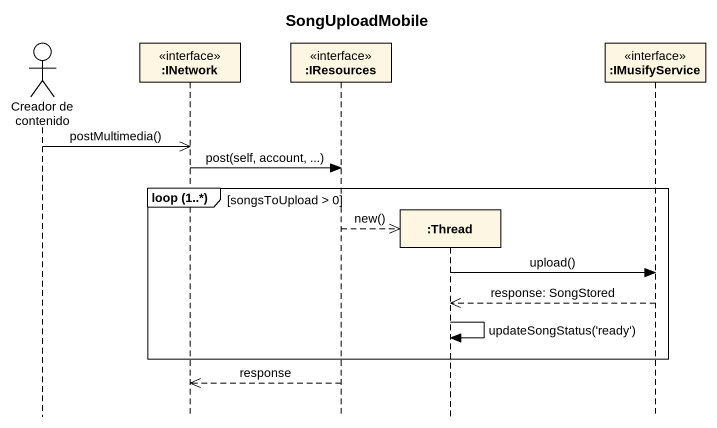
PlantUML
@startuml
title SongUploadMobile
hide footbox
actor "Creador de contenido" as Creador_de_contenido
participant ":INetwork" as INetwork <<interface>>
participant ":IResources" as IResources <<interface>>
participant ":Thread" as Thread
participant ":IMusifyService" as IMusifyService <<interface>>

Creador_de_contenido ->> INetwork : postMultimedia()
INetwork -> IResources : post(self, account, ...)
group loop (1..*) [songsToUpload > 0]
  IResources -->> Thread ** : new()
  Thread -> IMusifyService : upload()
  IMusifyService -->> Thread : response: SongStored
  Thread -> Thread : updateSongStatus('ready')
end
IResources -->> INetwork : response
@enduml
